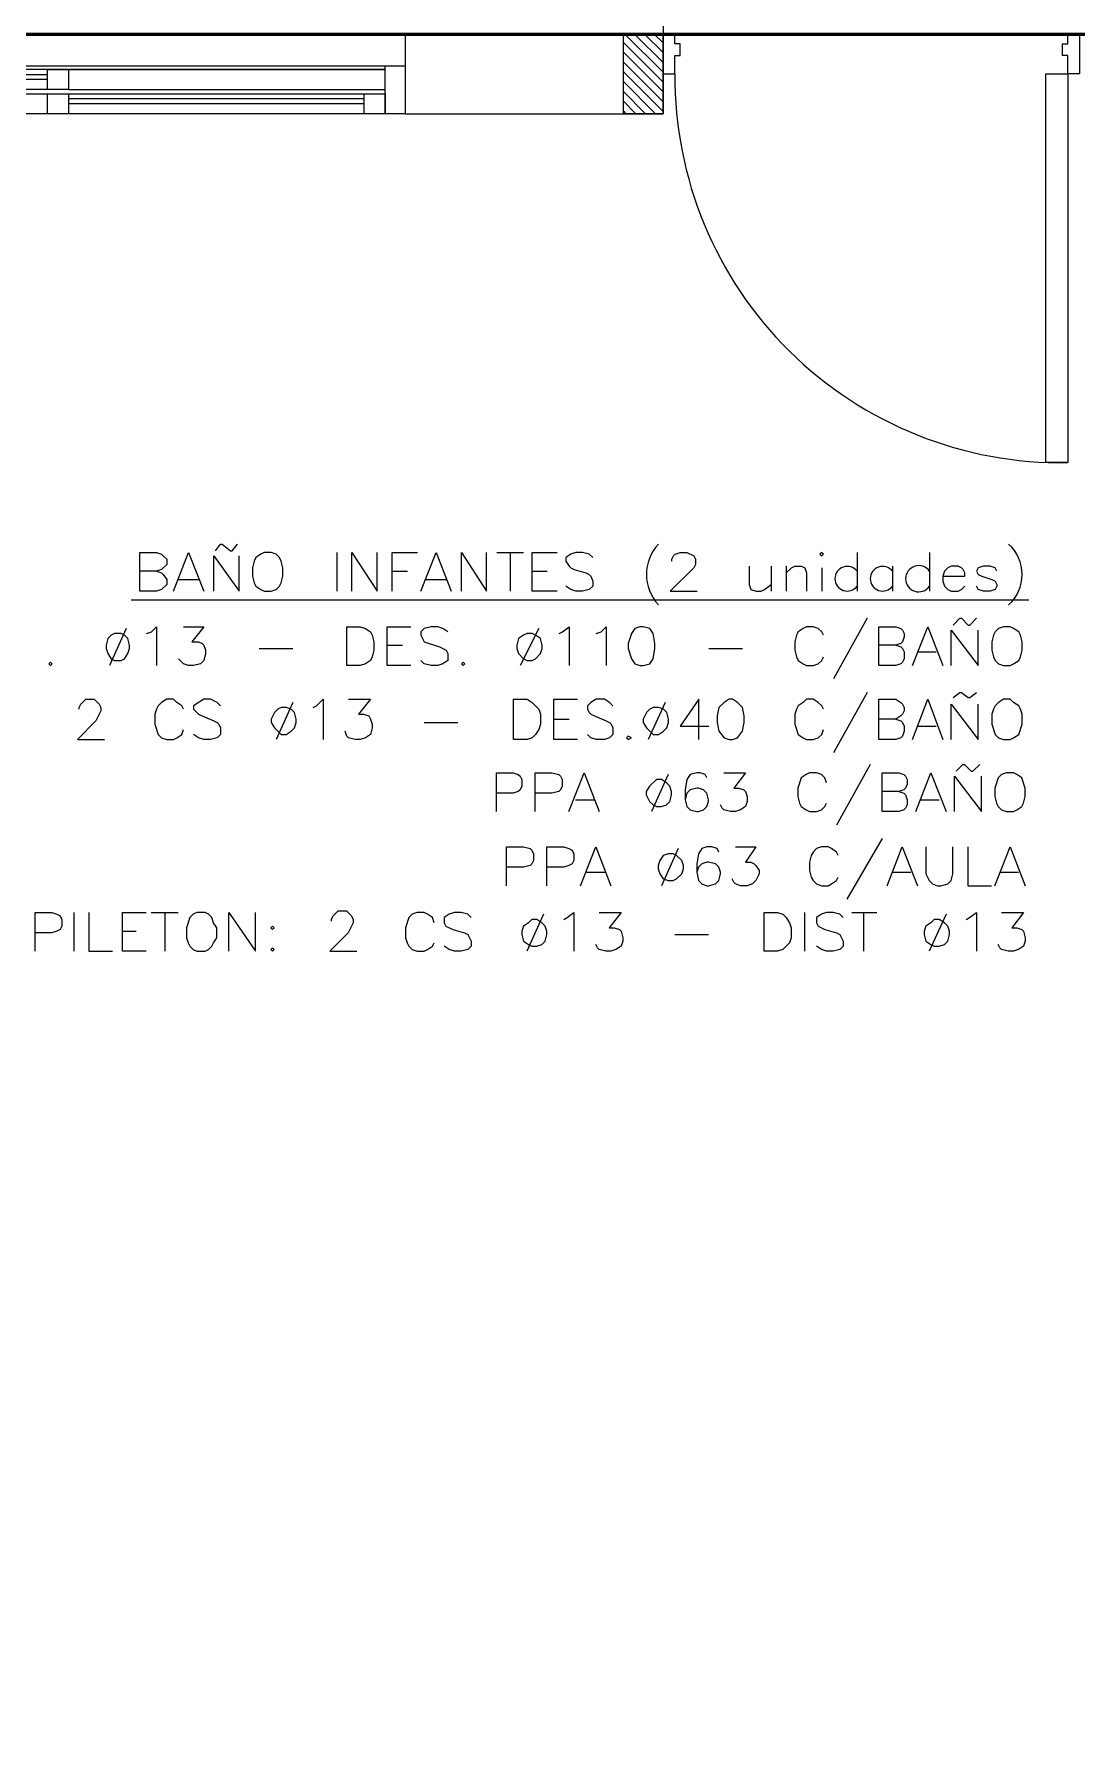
# Model space of a CAD drawing. Header units: metres. Extents: x -22 to 82, y -7 to 32.
# Drawn here: x -2.229 to 0.398, y 16.17 to 20.5 of the extents above; entities that cross this region are included whole.
import ezdxf

# ---------------------------------------------------------------- set-up
doc = ezdxf.new("R2010")
doc.units = ezdxf.units.M
doc.header["$LTSCALE"] = 2
doc.header["$MEASUREMENT"] = 0
for name, color, linetype in [('PDF2_-FADE-IS-AFMONT', 160, 'CONTINUOUS'), ('PDF2_-FADE-IS-TXT', 7, 'CONTINUOUS'), ('ZSILUETAEDIFICIO', 253, 'CONTINUOUS')]:
    doc.layers.add(name, color=color, linetype=linetype)

msp = doc.modelspace()

# ---------------------------------------------------------------- hatches: boundary and pattern name
at = {"layer": 'ZSILUETAEDIFICIO'}
h = msp.add_hatch(dxfattribs=at)
h.set_pattern_fill('ANSI31', color=256, scale=0.14, angle=90)
h.set_pattern_definition([(135, (4.250759, 121.854648), (-0.0123743687, -0.0123743687), [])])
h.paths.add_polyline_path([(-0.6444, 20.5), (-0.7444, 20.5), (-0.7444, 20.3), (-0.6444, 20.3)])

# ---------------------------------------------------------------- linework, layer by layer
at = {"layer": 'PDF2_-FADE-IS-AFMONT', "const_width": 0.00849, "elevation": 0}
msp.add_lwpolyline([(14.5344, 9.3109), (14.5344, 4.3053), (31.2491, 4.3053), (31.2406, 20.5), (-18.4644, 20.5)], dxfattribs=at)
at = {"layer": 'PDF2_-FADE-IS-TXT', "elevation": 0}
for points in [[(-1.9212, 19.1467), (-1.9085, 19.1425), (-1.9042, 19.1383), (-1.8957, 19.1255), (-1.8957, 19.1128), (-1.9085, 19.1001), (-1.9212, 19.0958), (-1.9636, 19.0958), (-1.9636, 19.1934), (-1.9212, 19.1934), (-1.9085, 19.1892), (-1.9042, 19.185), (-1.8957, 19.1765), (-1.8957, 19.1637), (-1.9085, 19.151), (-1.9212, 19.1467), (-1.9636, 19.1467)], [(-1.8787, 19.0958), (-1.8405, 19.1934), (-1.8023, 19.0958)], [(-1.7769, 19.0958), (-1.7769, 19.185), (-1.7132, 19.0958), (-1.7132, 19.185)], [(-1.7726, 19.1977), (-1.7599, 19.2147), (-1.7556, 19.2147), (-1.7344, 19.1977), (-1.7302, 19.1977), (-1.7174, 19.2147)], [(-1.467, 19.1934), (-1.467, 19.0958)], [(-1.4288, 19.0958), (-1.4288, 19.1934), (-1.3651, 19.0958), (-1.3651, 19.1934)], [(-1.3269, 19.0958), (-1.3269, 19.1934), (-1.2632, 19.1934)], [(-1.2547, 19.0958), (-1.2165, 19.1934), (-1.1783, 19.0958)], [(-1.1528, 19.0958), (-1.1528, 19.1934), (-1.0892, 19.0958), (-1.0892, 19.1934)], [(-1.0637, 19.1934), (-0.9958, 19.1934)], [(-1.0297, 19.1934), (-1.0297, 19.0958)], [(-0.9109, 19.0958), (-0.9746, 19.0958), (-0.9746, 19.1934), (-0.9109, 19.1934)], [(-0.8217, 19.1807), (-0.8302, 19.1892), (-0.8472, 19.1934), (-0.8642, 19.1934), (-0.8769, 19.1892), (-0.8897, 19.1807), (-0.8897, 19.1722), (-0.8812, 19.1595), (-0.8769, 19.1552), (-0.8684, 19.151), (-0.8387, 19.1425), (-0.8302, 19.1383), (-0.826, 19.134), (-0.8217, 19.1213), (-0.8217, 19.1085), (-0.8302, 19.1001), (-0.8472, 19.0958), (-0.8642, 19.0958), (-0.8769, 19.1001), (-0.8897, 19.1085)], [(-0.6222, 19.1722), (-0.6222, 19.1765), (-0.618, 19.185), (-0.6137, 19.1892), (-0.601, 19.1934), (-0.584, 19.1934), (-0.567, 19.185), (-0.5628, 19.1765), (-0.5628, 19.1637), (-0.567, 19.1552), (-0.6265, 19.0958), (-0.5585, 19.0958)], [(-0.1553, 19.1934), (-0.1553, 19.0958)], [(0.0273, 19.1934), (0.0273, 19.0958)], [(-1.3269, 19.1467), (-1.2887, 19.1467)], [(-0.9746, 19.1467), (-0.9364, 19.1467)], [(-0.427, 19.1595), (-0.427, 19.1128), (-0.4227, 19.1001), (-0.41, 19.0958), (-0.3972, 19.0958), (-0.3887, 19.1001), (-0.3718, 19.1128)], [(-0.3718, 19.1595), (-0.3718, 19.0958)], [(-0.3336, 19.1595), (-0.3336, 19.0958)], [(-0.3336, 19.1425), (-0.3208, 19.1552), (-0.3123, 19.1595), (-0.2954, 19.1595), (-0.2869, 19.1552), (-0.2826, 19.1425), (-0.2826, 19.0958)], [(-0.2444, 19.1552), (-0.2444, 19.0958)], [(-0.0661, 19.1595), (-0.0661, 19.0958)], [(0.0612, 19.134), (0.1164, 19.134), (0.1164, 19.1425), (0.1122, 19.151), (0.1079, 19.1552), (0.0994, 19.1595), (0.0824, 19.1595), (0.074, 19.1552), (0.0655, 19.1467), (0.0612, 19.134), (0.0612, 19.1213), (0.0655, 19.1085), (0.074, 19.1001), (0.0824, 19.0958), (0.0994, 19.0958), (0.1079, 19.1001), (0.1164, 19.1085)], [(0.1971, 19.1467), (0.1928, 19.1552), (0.1801, 19.1595), (0.1631, 19.1595), (0.1504, 19.1552), (0.1461, 19.1467), (0.1504, 19.1383), (0.1589, 19.134), (0.1843, 19.1255), (0.1928, 19.1213), (0.1971, 19.1128), (0.1971, 19.1085), (0.1928, 19.1001), (0.1801, 19.0958), (0.1631, 19.0958), (0.1504, 19.1001), (0.1461, 19.1085)], [(-1.866, 19.1255), (-1.8151, 19.1255)], [(-1.242, 19.1255), (-1.1911, 19.1255)], [(-1.9849, 19.0746), (0.2777, 19.0746)], [(-0.1298, 19.0279), (-0.2147, 18.8751)], [(0.0867, 19.0109), (0.1037, 19.0279), (0.1079, 19.0279), (0.1249, 19.0109), (0.1291, 19.0109), (0.1461, 19.0279)], [(-1.9976, 19.0024), (-2.0401, 18.909)], [(-1.9467, 18.9897), (-1.9339, 18.9939), (-1.9212, 19.0067), (-1.9212, 18.909)], [(-1.8533, 19.0067), (-1.8023, 19.0067), (-1.832, 18.9685), (-1.8151, 18.9685), (-1.8066, 18.9642), (-1.8023, 18.96), (-1.7981, 18.9472), (-1.7981, 18.9387), (-1.8023, 18.9218), (-1.8108, 18.9133), (-1.8278, 18.909), (-1.8405, 18.909), (-1.8533, 18.9133), (-1.8575, 18.9175), (-1.866, 18.926)], [(-1.2802, 18.909), (-1.3396, 18.909), (-1.3396, 19.0067), (-1.2802, 19.0067)], [(-1.1868, 18.9939), (-1.1995, 19.0024), (-1.2123, 19.0067), (-1.2293, 19.0067), (-1.2462, 19.0024), (-1.2547, 18.9939), (-1.2547, 18.9854), (-1.2462, 18.9685), (-1.208, 18.9557), (-1.1911, 18.9472), (-1.1868, 18.9387), (-1.1868, 18.9218), (-1.1995, 18.9133), (-1.2123, 18.909), (-1.2293, 18.909), (-1.2462, 18.9133), (-1.2547, 18.9218)], [(-0.9576, 19.0024), (-1.0043, 18.909)], [(-0.9066, 18.9897), (-0.8981, 18.9939), (-0.8812, 19.0067), (-0.8812, 18.909)], [(-0.8132, 18.9897), (-0.8005, 18.9939), (-0.7878, 19.0067), (-0.7878, 18.909)], [(-0.2402, 18.9854), (-0.2444, 18.9939), (-0.2529, 19.0024), (-0.2656, 19.0067), (-0.2826, 19.0067), (-0.2911, 19.0024), (-0.3038, 18.9939), (-0.3081, 18.9854), (-0.3123, 18.9685), (-0.3123, 18.9472), (-0.3081, 18.9303), (-0.3038, 18.9218), (-0.2911, 18.9133), (-0.2826, 18.909), (-0.2656, 18.909), (-0.2529, 18.9133), (-0.2444, 18.9218), (-0.2402, 18.9303)], [(-0.0576, 18.96), (-0.0449, 18.9557), (-0.0407, 18.9515), (-0.0364, 18.943), (-0.0364, 18.926), (-0.0407, 18.9175), (-0.0449, 18.9133), (-0.0576, 18.909), (-0.1001, 18.909), (-0.1001, 19.0067), (-0.0576, 19.0067), (-0.0449, 19.0024), (-0.0407, 18.9982), (-0.0364, 18.9897), (-0.0364, 18.9812), (-0.0407, 18.9685), (-0.0449, 18.9642), (-0.0576, 18.96), (-0.1001, 18.96)], [(-0.0152, 18.909), (0.023, 19.0067), (0.0612, 18.909)], [(0.0824, 18.909), (0.0824, 18.9982), (0.1504, 18.909), (0.1504, 18.9982)], [(-1.6622, 18.9515), (-1.5773, 18.9515)], [(-1.3396, 18.96), (-1.3014, 18.96)], [(-0.5288, 18.9515), (-0.4439, 18.9515)], [(-0.0025, 18.943), (0.0442, 18.943)], [(-0.1298, 18.8411), (-0.2147, 18.6883)], [(0.0867, 18.8284), (0.1037, 18.8411), (0.1079, 18.8411), (0.1249, 18.8284), (0.1291, 18.8284), (0.1461, 18.8411)], [(-2.1165, 18.7987), (-2.1165, 18.8029), (-2.1122, 18.8114), (-2.0995, 18.8241), (-2.0783, 18.8241), (-2.0655, 18.8114), (-2.0613, 18.8029), (-2.0613, 18.7944), (-2.074, 18.7689), (-2.1207, 18.7222), (-2.0528, 18.7222)], [(-1.8533, 18.7987), (-1.8575, 18.8071), (-1.8703, 18.8156), (-1.8787, 18.8241), (-1.8957, 18.8241), (-1.9085, 18.8156), (-1.9169, 18.8071), (-1.9212, 18.7987), (-1.9254, 18.7859), (-1.9254, 18.7605), (-1.9169, 18.735), (-1.9085, 18.7265), (-1.8957, 18.7222), (-1.8787, 18.7222), (-1.8703, 18.7265), (-1.8575, 18.735), (-1.8533, 18.7477)], [(-1.7599, 18.8071), (-1.7684, 18.8156), (-1.7854, 18.8241), (-1.8023, 18.8241), (-1.8278, 18.8071), (-1.8278, 18.7987), (-1.8193, 18.7902), (-1.8151, 18.7859), (-1.8066, 18.7817), (-1.7769, 18.7689), (-1.7684, 18.7647), (-1.7641, 18.7605), (-1.7599, 18.752), (-1.7599, 18.735), (-1.7684, 18.7265), (-1.7854, 18.7222), (-1.8023, 18.7222), (-1.8151, 18.7265), (-1.8278, 18.735)], [(-1.5773, 18.8156), (-1.6198, 18.7222)], [(-1.5264, 18.8029), (-1.5179, 18.8071), (-1.5009, 18.8241), (-1.5009, 18.7222)], [(-1.4373, 18.8241), (-1.3821, 18.8241), (-1.4118, 18.7859), (-1.3991, 18.7859), (-1.3863, 18.7817), (-1.3821, 18.7732), (-1.3778, 18.7605), (-1.3778, 18.752), (-1.3821, 18.735), (-1.3948, 18.7265), (-1.4075, 18.7222), (-1.4203, 18.7222), (-1.4373, 18.7265), (-1.4415, 18.7307), (-1.4458, 18.7435)], [(-0.8599, 18.7222), (-0.9194, 18.7222), (-0.9194, 18.8241), (-0.8599, 18.8241)], [(-0.7708, 18.8071), (-0.7793, 18.8156), (-0.792, 18.8241), (-0.8132, 18.8241), (-0.826, 18.8156), (-0.8345, 18.8071), (-0.8345, 18.7987), (-0.8302, 18.7902), (-0.826, 18.7859), (-0.8175, 18.7817), (-0.7878, 18.7689), (-0.7793, 18.7647), (-0.775, 18.7605), (-0.7708, 18.752), (-0.7708, 18.735), (-0.7793, 18.7265), (-0.792, 18.7222), (-0.8132, 18.7222), (-0.826, 18.7265), (-0.8345, 18.735)], [(-0.6392, 18.8156), (-0.6817, 18.7222)], [(-0.5543, 18.7222), (-0.5543, 18.8241), (-0.601, 18.7562), (-0.5288, 18.7562)], [(-0.2402, 18.7987), (-0.2444, 18.8071), (-0.2529, 18.8156), (-0.2656, 18.8241), (-0.2826, 18.8241), (-0.2911, 18.8156), (-0.3038, 18.8071), (-0.3081, 18.7987), (-0.3123, 18.7859), (-0.3123, 18.7605), (-0.3038, 18.735), (-0.2911, 18.7265), (-0.2826, 18.7222), (-0.2656, 18.7222), (-0.2529, 18.7265), (-0.2444, 18.735), (-0.2402, 18.7477)], [(-0.0576, 18.7732), (-0.0449, 18.7689), (-0.0407, 18.7647), (-0.0364, 18.7562), (-0.0364, 18.7435), (-0.0407, 18.7307), (-0.0449, 18.7265), (-0.0576, 18.7222), (-0.1001, 18.7222), (-0.1001, 18.8241), (-0.0576, 18.8241), (-0.0449, 18.8156), (-0.0407, 18.8114), (-0.0364, 18.8029), (-0.0364, 18.7944), (-0.0407, 18.7859), (-0.0449, 18.7817), (-0.0576, 18.7732), (-0.1001, 18.7732)], [(-0.0152, 18.7222), (0.023, 18.8241), (0.0612, 18.7222)], [(0.0824, 18.7222), (0.0824, 18.8114), (0.1504, 18.7222), (0.1504, 18.8114)], [(-1.2462, 18.7647), (-1.1613, 18.7647)], [(-0.9194, 18.7732), (-0.8812, 18.7732)], [(-0.0025, 18.7562), (0.0442, 18.7562)], [(-1.0644, 18.5405), (-1.0644, 18.6381), (-1.0219, 18.6381), (-1.0092, 18.6339), (-1.0049, 18.6296), (-1.0007, 18.6211), (-1.0007, 18.6042), (-1.0049, 18.5957), (-1.0092, 18.5914), (-1.0219, 18.5872), (-1.0644, 18.5872)], [(-0.9667, 18.5405), (-0.9667, 18.6381), (-0.9243, 18.6381), (-0.9073, 18.6339), (-0.9031, 18.6296), (-0.8988, 18.6211), (-0.8988, 18.6042), (-0.9031, 18.5957), (-0.9073, 18.5914), (-0.9243, 18.5872), (-0.9667, 18.5872)], [(-0.8818, 18.5405), (-0.8436, 18.6381), (-0.8054, 18.5405)], [(-0.6314, 18.6339), (-0.6738, 18.5405)], [(-0.5337, 18.6254), (-0.538, 18.6339), (-0.5507, 18.6381), (-0.5592, 18.6381), (-0.5762, 18.6339), (-0.5847, 18.6211), (-0.5889, 18.5957), (-0.5889, 18.5702), (-0.5847, 18.5532), (-0.5762, 18.5447), (-0.5592, 18.5405), (-0.555, 18.5405), (-0.5422, 18.5447), (-0.5337, 18.5532), (-0.5295, 18.566), (-0.5295, 18.5702), (-0.5337, 18.5872), (-0.5422, 18.5957), (-0.555, 18.5999), (-0.5592, 18.5999), (-0.5762, 18.5957), (-0.5847, 18.5872), (-0.5889, 18.5702)], [(-0.4913, 18.6381), (-0.4361, 18.6381), (-0.4658, 18.5999), (-0.4531, 18.5999), (-0.4404, 18.5957), (-0.4361, 18.5914), (-0.4319, 18.5787), (-0.4319, 18.566), (-0.4361, 18.5532), (-0.4488, 18.5447), (-0.4616, 18.5405), (-0.4743, 18.5405), (-0.4913, 18.5447), (-0.4955, 18.549), (-0.4998, 18.5575)], [(-0.2323, 18.6127), (-0.2366, 18.6254), (-0.2451, 18.6339), (-0.2578, 18.6381), (-0.2748, 18.6381), (-0.2833, 18.6339), (-0.296, 18.6254), (-0.3045, 18.5999), (-0.3045, 18.5787), (-0.3003, 18.5617), (-0.296, 18.5532), (-0.2833, 18.5447), (-0.2748, 18.5405), (-0.2578, 18.5405), (-0.2451, 18.5447), (-0.2366, 18.5532), (-0.2323, 18.5617)], [(-0.122, 18.6593), (-0.2069, 18.5065)], [(-0.0498, 18.5914), (-0.0371, 18.5872), (-0.0328, 18.5829), (-0.0286, 18.5702), (-0.0286, 18.5575), (-0.0328, 18.549), (-0.0371, 18.5447), (-0.0498, 18.5405), (-0.0923, 18.5405), (-0.0923, 18.6381), (-0.0498, 18.6381), (-0.0371, 18.6339), (-0.0328, 18.6296), (-0.0286, 18.6211), (-0.0286, 18.6084), (-0.0328, 18.5999), (-0.0371, 18.5957), (-0.0498, 18.5914), (-0.0923, 18.5914)], [(-0.0074, 18.5405), (0.0308, 18.6381), (0.069, 18.5405)], [(0.0903, 18.5405), (0.0903, 18.6296), (0.1582, 18.5405), (0.1582, 18.6296)], [(0.0945, 18.6424), (0.1115, 18.6593), (0.1157, 18.6593), (0.1327, 18.6424), (0.137, 18.6424), (0.1539, 18.6593)], [(-0.8649, 18.5702), (-0.8182, 18.5702)], [(0.0054, 18.5702), (0.0521, 18.5702)], [(-1.0389, 18.3537), (-1.0389, 18.4513), (-0.9964, 18.4513), (-0.9795, 18.4471), (-0.9752, 18.4429), (-0.971, 18.4344), (-0.971, 18.4174), (-0.9752, 18.4089), (-0.9795, 18.4046), (-0.9964, 18.4004), (-1.0389, 18.4004)], [(-0.937, 18.3537), (-0.937, 18.4513), (-0.8946, 18.4513), (-0.8818, 18.4471), (-0.8733, 18.4429), (-0.8691, 18.4344), (-0.8691, 18.4174), (-0.8733, 18.4089), (-0.8818, 18.4046), (-0.8946, 18.4004), (-0.937, 18.4004)], [(-0.8521, 18.3537), (-0.8139, 18.4513), (-0.7757, 18.3537)], [(-0.6059, 18.4471), (-0.6484, 18.3537)], [(-0.504, 18.4386), (-0.5083, 18.4471), (-0.521, 18.4513), (-0.5337, 18.4513), (-0.5465, 18.4471), (-0.555, 18.4344), (-0.5592, 18.4089), (-0.5592, 18.3877), (-0.555, 18.3664), (-0.5465, 18.358), (-0.5337, 18.3537), (-0.5295, 18.3537), (-0.5125, 18.358), (-0.504, 18.3664), (-0.4998, 18.3834), (-0.4998, 18.3877), (-0.504, 18.4004), (-0.5125, 18.4089), (-0.5295, 18.4131), (-0.5337, 18.4131), (-0.5465, 18.4089), (-0.555, 18.4004), (-0.5592, 18.3877)], [(-0.4616, 18.4513), (-0.4106, 18.4513), (-0.4361, 18.4131), (-0.4234, 18.4131), (-0.4149, 18.4089), (-0.4106, 18.4046), (-0.4021, 18.3919), (-0.4021, 18.3834), (-0.4106, 18.3664), (-0.4191, 18.358), (-0.4319, 18.3537), (-0.4488, 18.3537), (-0.4616, 18.358), (-0.4658, 18.3622), (-0.4701, 18.3707)], [(-0.2026, 18.4301), (-0.2069, 18.4386), (-0.2196, 18.4471), (-0.2281, 18.4513), (-0.2451, 18.4513), (-0.2578, 18.4471), (-0.2663, 18.4386), (-0.2706, 18.4301), (-0.2748, 18.4131), (-0.2748, 18.3919), (-0.2706, 18.3749), (-0.2663, 18.3664), (-0.2578, 18.358), (-0.2451, 18.3537), (-0.2281, 18.3537), (-0.2196, 18.358), (-0.2069, 18.3664), (-0.2026, 18.3749)], [(-0.0923, 18.4726), (-0.1814, 18.3197)], [(-0.0795, 18.3537), (-0.0413, 18.4513), (-0.0031, 18.3537)], [(0.0181, 18.4513), (0.0181, 18.3834), (0.0266, 18.3664), (0.0351, 18.358), (0.0478, 18.3537), (0.0563, 18.3537), (0.0733, 18.358), (0.0818, 18.3664), (0.086, 18.3834), (0.086, 18.4513)], [(0.1242, 18.4513), (0.1242, 18.3537), (0.1837, 18.3537)], [(0.1922, 18.3537), (0.2304, 18.4513), (0.2686, 18.3537)], [(-0.8394, 18.3877), (-0.7884, 18.3877)], [(-0.0668, 18.3877), (-0.0201, 18.3877)], [(0.2049, 18.3877), (0.2516, 18.3877)], [(-2.2275, 18.1882), (-2.2275, 18.2858), (-2.185, 18.2858), (-2.1723, 18.2815), (-2.1638, 18.2773), (-2.1596, 18.2688), (-2.1596, 18.2518), (-2.1638, 18.2433), (-2.1723, 18.2391), (-2.185, 18.2348), (-2.2275, 18.2348)], [(-2.1299, 18.2858), (-2.1299, 18.1882)], [(-2.0917, 18.2858), (-2.0917, 18.1882), (-2.0322, 18.1882)], [(-1.9473, 18.1882), (-2.0068, 18.1882), (-2.0068, 18.2858), (-1.9473, 18.2858)], [(-1.9346, 18.2858), (-1.8667, 18.2858)], [(-1.9006, 18.2858), (-1.9006, 18.1882)], [(-1.7393, 18.1882), (-1.7393, 18.2858), (-1.6714, 18.1882), (-1.6714, 18.2858)], [(-1.4804, 18.2646), (-1.4804, 18.2688), (-1.4761, 18.2773), (-1.4634, 18.29), (-1.4422, 18.29), (-1.4294, 18.2773), (-1.4252, 18.2688), (-1.4252, 18.2603), (-1.4379, 18.2348), (-1.4846, 18.1882), (-1.4167, 18.1882)], [(-1.2214, 18.2603), (-1.2257, 18.2731), (-1.2384, 18.2815), (-1.2469, 18.2858), (-1.2639, 18.2858), (-1.2766, 18.2815), (-1.2851, 18.2731), (-1.2936, 18.2476), (-1.2936, 18.2221), (-1.2894, 18.2094), (-1.2851, 18.2009), (-1.2766, 18.1924), (-1.2639, 18.1882), (-1.2469, 18.1882), (-1.2384, 18.1924), (-1.2257, 18.2009), (-1.2214, 18.2094)], [(-1.128, 18.2731), (-1.1365, 18.2815), (-1.1535, 18.2858), (-1.1705, 18.2858), (-1.1832, 18.2815), (-1.196, 18.2731), (-1.196, 18.2603), (-1.1917, 18.2518), (-1.1747, 18.2433), (-1.145, 18.2348), (-1.1365, 18.2306), (-1.128, 18.2136), (-1.128, 18.2009), (-1.1365, 18.1924), (-1.1535, 18.1882), (-1.1705, 18.1882), (-1.1832, 18.1924), (-1.196, 18.2009)], [(-0.9455, 18.2815), (-0.988, 18.1882)], [(-0.8946, 18.2688), (-0.8861, 18.2731), (-0.8691, 18.2858), (-0.8691, 18.1882)], [(-0.8054, 18.2858), (-0.7502, 18.2858), (-0.78, 18.2476), (-0.7672, 18.2476), (-0.7545, 18.2433), (-0.7502, 18.2391), (-0.746, 18.2221), (-0.746, 18.2136), (-0.7502, 18.2009), (-0.763, 18.1924), (-0.7757, 18.1882), (-0.7884, 18.1882), (-0.8054, 18.1924), (-0.8097, 18.1966), (-0.8139, 18.2051)], [(-0.2875, 18.2858), (-0.2875, 18.1882)], [(-0.1899, 18.2731), (-0.1984, 18.2815), (-0.2154, 18.2858), (-0.2323, 18.2858), (-0.2451, 18.2815), (-0.2578, 18.2731), (-0.2578, 18.2603), (-0.2536, 18.2518), (-0.2366, 18.2433), (-0.2069, 18.2348), (-0.1984, 18.2306), (-0.1899, 18.2136), (-0.1899, 18.2009), (-0.1984, 18.1924), (-0.2154, 18.1882), (-0.2323, 18.1882), (-0.2451, 18.1924), (-0.2578, 18.2009)], [(-0.1687, 18.2858), (-0.105, 18.2858)], [(-0.139, 18.2858), (-0.139, 18.1882)], [(0.069, 18.2815), (0.0266, 18.1882)], [(0.12, 18.2688), (0.1285, 18.2731), (0.1455, 18.2858), (0.1455, 18.1882)], [(0.2091, 18.2858), (0.2643, 18.2858), (0.2346, 18.2476), (0.2473, 18.2476), (0.2601, 18.2433), (0.2643, 18.2391), (0.2686, 18.2221), (0.2686, 18.2136), (0.2643, 18.2009), (0.2516, 18.1924), (0.2388, 18.1882), (0.2261, 18.1882), (0.2091, 18.1924), (0.2049, 18.1966), (0.2006, 18.2051)], [(-2.0068, 18.2391), (-1.9728, 18.2391)], [(-0.6144, 18.2306), (-0.5295, 18.2306)]]:
    msp.add_lwpolyline(points, dxfattribs=at)
for points in [[(-1.6495, 19.1934), (-1.658, 19.1892), (-1.6707, 19.1807), (-1.675, 19.1722), (-1.6792, 19.1552), (-1.6792, 19.134), (-1.675, 19.117), (-1.6707, 19.1085), (-1.658, 19.1001), (-1.6495, 19.0958), (-1.6325, 19.0958), (-1.6198, 19.1001), (-1.6113, 19.1085), (-1.6071, 19.117), (-1.6028, 19.134), (-1.6028, 19.1552), (-1.6071, 19.1722), (-1.6113, 19.1807), (-1.6198, 19.1892), (-1.6325, 19.1934)], [(-0.2487, 19.1892), (-0.2444, 19.185), (-0.2402, 19.1892), (-0.2444, 19.1934)], [(-2.0273, 18.9897), (-2.0358, 18.9854), (-2.0443, 18.9769), (-2.0485, 18.96), (-2.0485, 18.9515), (-2.0443, 18.9387), (-2.0358, 18.926), (-2.0273, 18.9218), (-2.0103, 18.9218), (-2.0018, 18.926), (-1.9934, 18.9387), (-1.9891, 18.9515), (-1.9891, 18.96), (-1.9934, 18.9769), (-2.0018, 18.9854), (-2.0103, 18.9897)], [(-1.4415, 18.909), (-1.4415, 19.0067), (-1.4075, 19.0067), (-1.3948, 19.0024), (-1.3821, 18.9939), (-1.3778, 18.9854), (-1.3736, 18.9685), (-1.3736, 18.9472), (-1.3778, 18.9303), (-1.3821, 18.9218), (-1.3948, 18.9133), (-1.4075, 18.909)], [(-0.9873, 18.9897), (-0.9958, 18.9854), (-1.0085, 18.9769), (-1.0128, 18.96), (-1.0128, 18.9515), (-1.0085, 18.9387), (-0.9958, 18.926), (-0.9873, 18.9218), (-0.9746, 18.9218), (-0.9661, 18.926), (-0.9533, 18.9387), (-0.9491, 18.9515), (-0.9491, 18.96), (-0.9533, 18.9769), (-0.9661, 18.9854), (-0.9746, 18.9897)], [(-0.7029, 19.0067), (-0.7156, 19.0024), (-0.7241, 18.9897), (-0.7326, 18.9642), (-0.7326, 18.9515), (-0.7241, 18.926), (-0.7156, 18.9133), (-0.7029, 18.909), (-0.6944, 18.909), (-0.6774, 18.9133), (-0.6689, 18.926), (-0.6647, 18.9515), (-0.6647, 18.9642), (-0.6689, 18.9897), (-0.6774, 19.0024), (-0.6944, 19.0067)], [(0.214, 19.0067), (0.2013, 19.0024), (0.1928, 18.9939), (0.1886, 18.9854), (0.1843, 18.9685), (0.1843, 18.9472), (0.1886, 18.9303), (0.1928, 18.9218), (0.2013, 18.9133), (0.214, 18.909), (0.231, 18.909), (0.2395, 18.9133), (0.2522, 18.9218), (0.2565, 18.9303), (0.2607, 18.9472), (0.2607, 18.9685), (0.2565, 18.9854), (0.2522, 18.9939), (0.2395, 19.0024), (0.231, 19.0067)], [(-2.1886, 18.9175), (-2.1929, 18.9133), (-2.1886, 18.909), (-2.1844, 18.9133)], [(-1.1486, 18.9175), (-1.1528, 18.9133), (-1.1486, 18.909), (-1.1444, 18.9133)], [(-1.6071, 18.8029), (-1.6156, 18.7987), (-1.624, 18.7902), (-1.6325, 18.7732), (-1.6325, 18.7647), (-1.624, 18.752), (-1.6156, 18.7435), (-1.6071, 18.735), (-1.5943, 18.735), (-1.5816, 18.7435), (-1.5731, 18.752), (-1.5689, 18.7647), (-1.5689, 18.7732), (-1.5731, 18.7902), (-1.5816, 18.7987), (-1.5943, 18.8029)], [(-1.0213, 18.7222), (-1.0213, 18.8241), (-0.9873, 18.8241), (-0.9746, 18.8156), (-0.9661, 18.8071), (-0.9576, 18.7987), (-0.9533, 18.7859), (-0.9533, 18.7605), (-0.9576, 18.7477), (-0.9661, 18.735), (-0.9746, 18.7265), (-0.9873, 18.7222)], [(-0.6689, 18.8029), (-0.6774, 18.7987), (-0.6859, 18.7902), (-0.6944, 18.7732), (-0.6944, 18.7647), (-0.6859, 18.752), (-0.6689, 18.735), (-0.6562, 18.735), (-0.6434, 18.7435), (-0.635, 18.752), (-0.6307, 18.7647), (-0.6307, 18.7732), (-0.635, 18.7902), (-0.6434, 18.7987), (-0.6562, 18.8029)], [(-0.4779, 18.8241), (-0.4906, 18.8156), (-0.5034, 18.8029), (-0.5076, 18.7817), (-0.5076, 18.7647), (-0.5034, 18.7435), (-0.4906, 18.7265), (-0.4779, 18.7222), (-0.4694, 18.7222), (-0.4567, 18.7265), (-0.4439, 18.7435), (-0.4397, 18.7647), (-0.4397, 18.7817), (-0.4439, 18.8029), (-0.4567, 18.8156), (-0.4694, 18.8241)], [(0.214, 18.8241), (0.2013, 18.8156), (0.1928, 18.8071), (0.1886, 18.7987), (0.1843, 18.7859), (0.1843, 18.7605), (0.1928, 18.735), (0.2013, 18.7265), (0.214, 18.7222), (0.231, 18.7222), (0.2395, 18.7265), (0.2522, 18.735), (0.2607, 18.7605), (0.2607, 18.7859), (0.2565, 18.7987), (0.2522, 18.8071), (0.2395, 18.8156), (0.231, 18.8241)], [(-0.7326, 18.7307), (-0.7368, 18.7265), (-0.7326, 18.7222), (-0.7241, 18.7265)], [(-0.6611, 18.6211), (-0.6781, 18.6042), (-0.6866, 18.5914), (-0.6866, 18.5829), (-0.6781, 18.566), (-0.6696, 18.5575), (-0.6611, 18.5532), (-0.6484, 18.5532), (-0.6356, 18.5575), (-0.6271, 18.566), (-0.6229, 18.5829), (-0.6229, 18.5914), (-0.6271, 18.6042), (-0.6356, 18.6127), (-0.6484, 18.6211)], [(0.2219, 18.6381), (0.2091, 18.6339), (0.2006, 18.6254), (0.1922, 18.5999), (0.1922, 18.5787), (0.1964, 18.5617), (0.2006, 18.5532), (0.2091, 18.5447), (0.2219, 18.5405), (0.2388, 18.5405), (0.2473, 18.5447), (0.2601, 18.5532), (0.2643, 18.5617), (0.2686, 18.5787), (0.2686, 18.5999), (0.2601, 18.6254), (0.2473, 18.6339), (0.2388, 18.6381)], [(-0.6314, 18.4344), (-0.6441, 18.4301), (-0.6526, 18.4174), (-0.6568, 18.4046), (-0.6568, 18.3962), (-0.6526, 18.3834), (-0.6441, 18.3707), (-0.6314, 18.3664), (-0.6186, 18.3664), (-0.6102, 18.3707), (-0.5974, 18.3834), (-0.5932, 18.3962), (-0.5932, 18.4046), (-0.5974, 18.4174), (-0.6102, 18.4301), (-0.6186, 18.4344)], [(-1.82, 18.2858), (-1.8285, 18.2815), (-1.837, 18.2731), (-1.8454, 18.2476), (-1.8454, 18.2221), (-1.8412, 18.2094), (-1.837, 18.2009), (-1.8285, 18.1924), (-1.82, 18.1882), (-1.7988, 18.1882), (-1.7903, 18.1924), (-1.7818, 18.2009), (-1.7775, 18.2094), (-1.769, 18.2221), (-1.769, 18.2476), (-1.7775, 18.2603), (-1.7818, 18.2731), (-1.7903, 18.2815), (-1.7988, 18.2858)], [(-0.3894, 18.1882), (-0.3894, 18.2858), (-0.3555, 18.2858), (-0.3427, 18.2815), (-0.3342, 18.2731), (-0.3257, 18.2603), (-0.3215, 18.2476), (-0.3215, 18.2221), (-0.3257, 18.2094), (-0.3427, 18.1924), (-0.3555, 18.1882)], [(-1.629, 18.2518), (-1.6332, 18.2476), (-1.629, 18.2433), (-1.6247, 18.2476)], [(-0.9752, 18.2688), (-0.9837, 18.2603), (-0.9964, 18.2518), (-1.0007, 18.2391), (-1.0007, 18.2306), (-0.9964, 18.2136), (-0.9837, 18.2051), (-0.9752, 18.2009), (-0.9625, 18.2009), (-0.9498, 18.2051), (-0.9413, 18.2136), (-0.937, 18.2306), (-0.937, 18.2391), (-0.9413, 18.2518), (-0.9498, 18.2603), (-0.9625, 18.2688)], [(0.0393, 18.2688), (0.0308, 18.2603), (0.0181, 18.2518), (0.0139, 18.2391), (0.0139, 18.2306), (0.0181, 18.2136), (0.0308, 18.2051), (0.0393, 18.2009), (0.0521, 18.2009), (0.0648, 18.2051), (0.0733, 18.2136), (0.0775, 18.2306), (0.0775, 18.2391), (0.0733, 18.2518), (0.0648, 18.2603), (0.0521, 18.2688)], [(-1.629, 18.1966), (-1.6332, 18.1924), (-1.629, 18.1882), (-1.6247, 18.1924)]]:
    msp.add_lwpolyline(points, close=True, dxfattribs=at)
at = {"layer": 'PDF2_-FADE-IS-TXT'}
for centre, radius, start, end in [((-0.574, 19.1383, 0), 0.1122, 137.0806, 222.9194), ((0.1589, 19.1383, 0), 0.1022, 311.6335, 48.3665), ((-0.1799, 19.1276, 0), 0.0312, 37.7698, 322.2302), ((-0.0908, 19.1276, 0), 0.0312, 37.7698, 322.2302), ((0.0003, 19.1276, 0), 0.0331, 35.2933, 324.7067)]:
    msp.add_arc(centre, radius, start, end, dxfattribs=at)
at = {"layer": 'ZSILUETAEDIFICIO'}
for p, q in [((-0.6444, 21.4006), (-0.6444, 20.5)), ((-1.2944, 20.5, 0), (-3.0444, 20.5, 0)), ((-0.6444, 20.5, 0), (-1.2944, 20.5, 0)), ((-1.2944, 20.5, 0), (-1.2944, 20.3, 0)), ((-0.6444, 20.5), (0.3911, 20.5006)), ((-0.6444, 20.5, 0), (-0.6444, 20.3)), ((-0.6444, 20.3, 0), (-0.6444, 20.5, 0)), ((-2.994, 20.4207, 0), (-1.3452, 20.4207, 0)), ((-2.1961, 20.3979, 0), (-2.994, 20.3979, 0)), ((-1.3452, 20.4111, 0), (-2.1961, 20.4111, 0)), ((-2.1961, 20.3859, 0), (-2.994, 20.3859, 0)), ((-2.9411, 20.3503, 0), (-2.1961, 20.3503, 0)), ((-2.143, 20.3608, 0), (-1.3452, 20.3608, 0)), ((-1.3981, 20.3371, 0), (-2.143, 20.3371, 0)), ((-1.3981, 20.3251, 0), (-2.143, 20.3251, 0)), ((-1.2944, 20.3, 0), (-0.6444, 20.3, 0))]:
    msp.add_line(p, q, dxfattribs=at)
at = {"layer": 'ZSILUETAEDIFICIO', "linetype": 'Continuous'}
for p, q in [((-2.1961, 20.4111, 0), (-2.994, 20.4111, 0)), ((-2.143, 20.4111, 0), (-1.3452, 20.4111, 0)), ((-2.1961, 20.3608, 0), (-2.994, 20.3608, 0)), ((-2.143, 20.3503, 0), (-1.3981, 20.3503, 0)), ((-2.1961, 20.3, 0), (-2.9411, 20.3, 0)), ((-1.3981, 20.3, 0), (-2.143, 20.3, 0))]:
    msp.add_line(p, q, dxfattribs=at)
at = {"layer": 'ZSILUETAEDIFICIO'}
msp.add_lwpolyline([(-0.7444, 20.5), (-0.6444, 20.5), (-0.6444, 20.3), (-0.7444, 20.3)], close=True, dxfattribs=at)
at = {"layer": 'ZSILUETAEDIFICIO', "linetype": 'Continuous', "elevation": 0}
for points in [[(-0.6444, 20.5), (-0.6444, 20.4002), (-0.6144, 20.4002), (-0.6144, 20.4466), (-0.6014, 20.4466), (-0.6014, 20.4765), (-0.6144, 20.4765), (-0.6144, 20.5)], [(0.4056, 20.5), (0.4056, 20.4002), (0.3757, 20.4002), (0.3757, 20.4466), (0.3627, 20.4466), (0.3627, 20.4765), (0.3757, 20.4765), (0.3757, 20.5)], [(-2.143, 20.3608), (-2.1961, 20.3608), (-2.1961, 20.4111), (-2.143, 20.4111)], [(-1.2944, 20.3), (-1.3452, 20.3), (-1.3452, 20.4207), (-1.2944, 20.4207)], [(0.3207, 20.4002), (0.3757, 20.4002), (0.3757, 19.4202), (0.3207, 19.4202)], [(-2.143, 20.3), (-2.1961, 20.3), (-2.1961, 20.3503), (-2.143, 20.3503)], [(-1.3452, 20.3), (-1.3981, 20.3), (-1.3981, 20.3503), (-1.3452, 20.3503)]]:
    msp.add_lwpolyline(points, close=True, dxfattribs=at)
at = {"layer": 'ZSILUETAEDIFICIO', "ltscale": 3}
msp.add_arc((0.3587, 20.3932, 0), 0.9731, 179.5867, 271.0009, dxfattribs=at)

doc.saveas('drawing.dxf')
